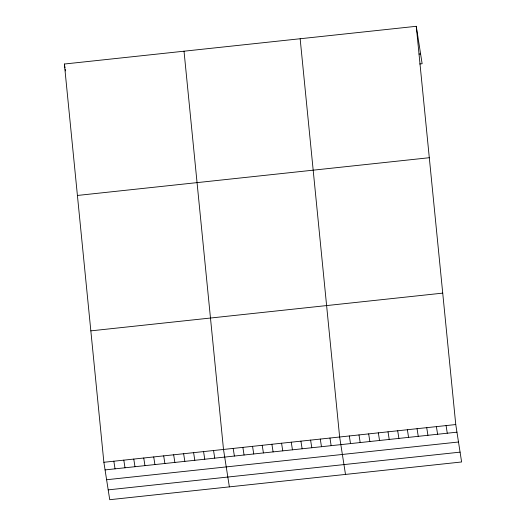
<?xml version="1.0" encoding="UTF-8"?>
<svg xmlns="http://www.w3.org/2000/svg" width="526" height="526" viewBox="0 0 526 526"><rect width="100%" height="100%" fill="white"/><g stroke="black" fill="none" stroke-linecap="round" stroke-linejoin="round"><path stroke-width="0.79" d="M416.27 26.3L455.759 424.548L461.618 461.973L109.73 499.7L103.872 462.282L64.382 64.027L416.27 26.3L422.128 63.718L419.709 63.981M418.979 54.066L420.59 53.889M77.414 195.455L429.301 157.721M90.84 330.861L442.728 293.127M103.872 462.282L455.759 424.548M105.069 469.915L456.956 432.181M106.607 479.745L458.494 442.011M108.192 489.87L460.079 452.143M446.081 425.587L447.278 433.22M436.402 426.625L437.599 434.259M426.731 427.664L427.921 435.298M417.052 428.703L418.249 436.337M407.374 429.735L408.57 437.369M397.695 430.774L398.892 438.408M388.017 431.813L389.214 439.447M378.345 432.852L379.535 440.486M368.667 433.891L369.863 441.524M358.988 434.923L360.185 442.557M349.31 435.962L350.507 443.596M345.497 474.419L339.638 437.001L300.149 38.753M329.96 438.04L331.156 445.673M320.281 439.078L321.478 446.712M310.603 440.111L311.8 447.744M300.925 441.15L302.121 448.783M291.253 442.188L292.443 449.822M281.574 443.227L282.771 450.861M271.896 444.266L273.093 451.9M262.218 445.298L263.414 452.932M252.546 446.337L253.736 453.971M242.867 447.376L244.064 455.01M233.189 448.415L234.386 456.049M229.369 486.872L223.511 449.454L184.021 51.2M213.543 450.519L214.739 458.153M203.569 451.591L204.765 459.224M193.601 452.662L194.798 460.289M183.633 453.728L184.83 461.361M173.659 454.799L174.856 462.433M163.691 455.864L164.888 463.498M153.724 456.936L154.914 464.57M143.749 458.001L144.946 465.635M133.782 459.073L134.978 466.707M64.382 64.027L64.981 67.847M65.217 69.373L65.461 70.898M123.807 460.145L125.004 467.778M113.84 461.21L115.036 468.844"/></g></svg>
